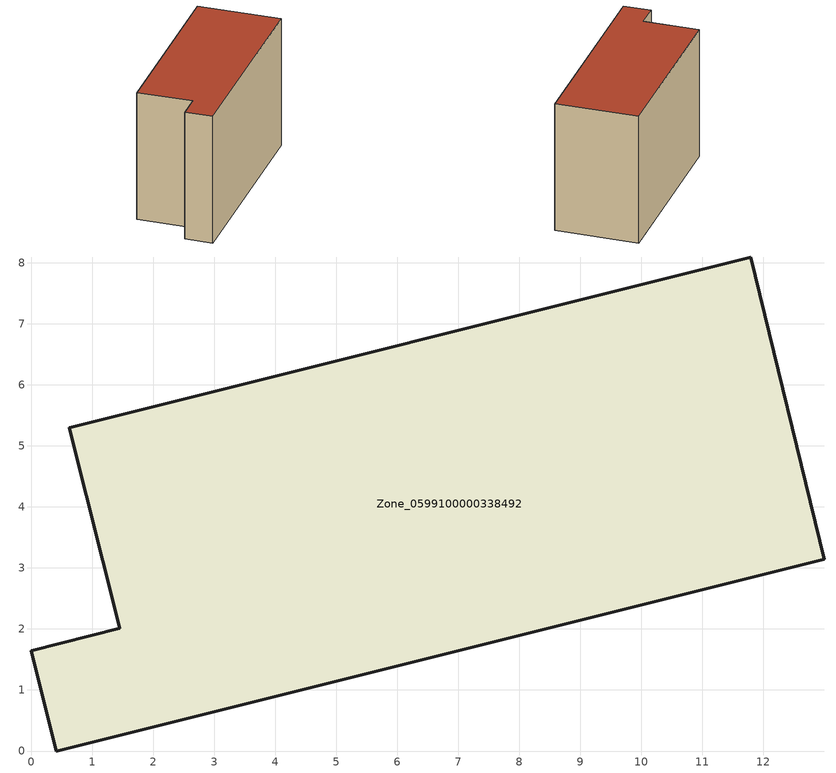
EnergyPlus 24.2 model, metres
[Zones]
Zone_0599100000338492
 floor ground (C_G): 13,3.14 0.41,0 0,1.64 1.45,2.01 0.62,5.3 11.79,8.1 z0
 wall outside (C_F): 0.41,0 13,3.14 11.79,8.1 0.62,5.3 1.45,2.01 0,1.64 0.41,0 z0:8.26
 roof outside (C_R): 0,1.64 0.41,0 13,3.14 11.79,8.1 0.62,5.3 1.45,2.01 z8.26
[BUILDING]
Pand.0599100000338492: North Axis=0; Terrain=City; Loads Convergence Tolerance Value=0.04; Temperature Convergence Tolerance Value=0.4; Solar Distribution=FullExterior; Maximum Number of Warmup Days=25; Minimum Number of Warmup Days=1
[Site:Location]
Rotterdam.The.Hague.AP_ZH_NLD Design_Conditions: Latitude=51.96; Longitude=4.45; Time Zone=1; Elevation=-4.5
[SITE:GROUNDTEMPERATURE:BUILDINGSURFACE]
18, 18, 18, 18, 18, 18, 18, 18, 18, 18, 18, 18
[MATERIAL] Thermal Absorptance=0.9; Solar Absorptance=0.7; Visible Absorptance=0.7
Name | Roughness | Thickness | Conductivity | Density | Specific Heat
G.TI.1992-2005 | MediumSmooth | 0.15 | 0.06 | 540 | 1210
F.TI.1992-2005 | Rough | 0.3 | 0.12 | 1920 | 840
R.TI.1992-2005 | MediumRough | 0.2 | 0.08 | 1500 | 1000
[CONSTRUCTION]
C_G: G.TI.1992-2005
C_F: F.TI.1992-2005
C_R: R.TI.1992-2005
[ZONE]
Zone_0599100000338492: Type=1; Multiplier=1; Ceiling Height=Autocalculate; Volume=Autocalculate; Floor Area=autocalculate; Part of Total Floor Area=Yes
[ZONEINFILTRATION:DESIGNFLOWRATE]
Infil_Zone_0599100000338492: Zone or ZoneList or Space or SpaceList=Zone_0599100000338492; Schedule=AlwaysOn; Design Flow Rate Calculation Method=Flow/Area; Flow Rate per Floor Area=0.0015; Constant Term Coefficient=1; Temperature Term Coefficient=0; Velocity Term Coefficient=0; Velocity Squared Term Coefficient=0
[HVACTEMPLATE:ZONE:IDEALLOADSAIRSYSTEM]
Zone_0599100000338492: Maximum Heating Supply Air Temperature=50; Minimum Cooling Supply Air Temperature=13; Maximum Heating Supply Air Humidity Ratio=0.0156; Minimum Cooling Supply Air Humidity Ratio=0.0077; Heating Limit=NoLimit; Cooling Limit=NoLimit; Dehumidification Control Type=ConstantSensibleHeatRatio; Cooling Sensible Heat Ratio=0.7; Dehumidification Setpoint=60; Humidification Control Type=None; Humidification Setpoint=30; Outdoor Air Method=None; Outdoor Air Flow Rate per Person=0.00944; Outdoor Air Flow Rate per Zone Floor Area=0; Outdoor Air Flow Rate per Zone=0; Demand Controlled Ventilation Type=None; Outdoor Air Economizer Type=NoEconomizer; Heat Recovery Type=None; Sensible Heat Recovery Effectiveness=0.7; Latent Heat Recovery Effectiveness=0.65
[ZONECONTROL:THERMOSTAT]
ThermostatControl_Zone_0599100000338492: Zone or ZoneList=Zone_0599100000338492; Control Type Schedule=DualSetpointControlType; Control 1=Thermostat_Zone_0599100000338492; Temperature Difference Between Cutout And Setpoint=0
[THERMOSTATSETPOINT:DUALSETPOINT]
Thermostat_Zone_0599100000338492: Heating Setpoint Temperature Schedule=HeatingSetpoint_Zone_0599100000338492; Cooling Setpoint Temperature Schedule=CoolingSetpoint_Zone_0599100000338492
[SCHEDULE:COMPACT]
HeatingSetpoint_Zone_0599100000338492: Through: 12/31, For: AllDays, Until: 24:00, 21
CoolingSetpoint_Zone_0599100000338492: Through: 12/31, For: AllDays, Until: 24:00, 24
DualSetpointControlType: Through: 12/31, For: AllDays, Until: 24:00, 4
AlwaysOn: Through: 12/31, For: AllDays, Until: 24:00, 1
